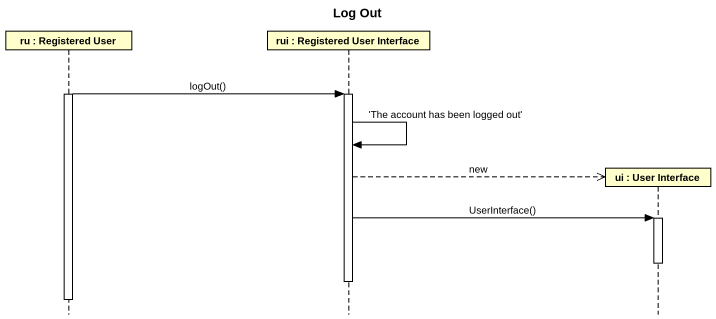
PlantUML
@startuml
title Log Out
hide footbox
participant "ru : Registered User" as ru
participant "rui : Registered User Interface" as rui
participant "ui : User Interface" as ui

activate ru
ru -> rui : logOut()
activate rui
rui -> rui : 'The account has been logged out'
rui -->> ui ** : new
rui -> ui : UserInterface()
activate ui
deactivate ui
deactivate rui
deactivate ru
@enduml
